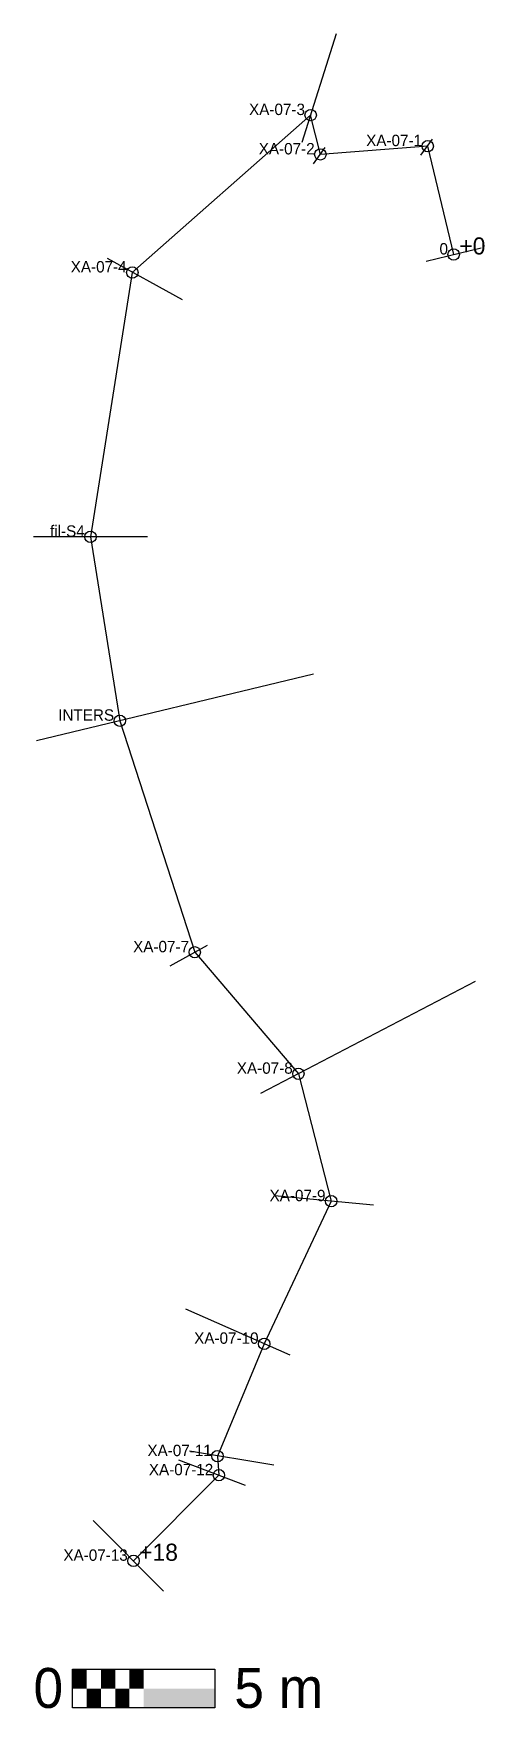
# Model space of a CAD drawing. Extents: x -14.8 to 1.1, y -51 to 7.8.
import ezdxf
from ezdxf.enums import TextEntityAlignment as Align

# ---------------------------------------------------------------- set-up
doc = ezdxf.new("R2010")
doc.units = 0
for name, color, linetype in [('CHEMINEMENTS', 1, 'CONTINUOUS'), ('ECHELLE', 7, 'CONTINUOUS'), ('LARGEURS', 4, 'CONTINUOUS'), ('POINTS', 6, 'CONTINUOUS'), ('PROFONDEURS', 2, 'CONTINUOUS'), ('STATIONS', 7, 'CONTINUOUS')]:
    doc.layers.add(name, color=color, linetype=linetype)

msp = doc.modelspace()

# ---------------------------------------------------------------- linework, layer by layer
at = {"layer": 'CHEMINEMENTS'}
for p, q in [((-5.02, 4.89), (-11.28, -0.63)), ((-4.68, 3.51), (-5.02, 4.89)), ((-0.91, 3.8), (-4.68, 3.51)), ((0, 0), (-0.91, 3.8)), ((0, 0), (0, 0)), ((-11.28, -0.63), (-12.75, -9.9)), ((-12.75, -9.9), (-11.72, -16.35)), ((-11.72, -16.35), (-9.09, -24.47)), ((-9.09, -24.47), (-5.45, -28.73)), ((-5.45, -28.73), (-4.3, -33.2)), ((-4.3, -33.2), (-6.65, -38.2)), ((-6.65, -38.2), (-8.29, -42.14)), ((-8.29, -42.14), (-8.24, -42.81)), ((-8.24, -42.81), (-11.24, -45.81))]:
    msp.add_line(p, q, dxfattribs=at)
at = {"layer": 'ECHELLE'}
for p, q in [((-13.38, -49.61), (-8.38, -49.61)), ((-13.38, -50.97), (-13.38, -49.61)), ((-8.38, -49.61), (-8.38, -50.97)), ((-8.38, -50.97), (-13.38, -50.97))]:
    msp.add_line(p, q, dxfattribs=at)
for points in [[(-13.38, -49.61), (-12.88, -49.61), (-13.38, -50.29), (-12.88, -50.29)], [(-12.38, -49.61), (-11.88, -49.61), (-12.38, -50.29), (-11.88, -50.29)], [(-11.38, -49.61), (-10.88, -49.61), (-11.38, -50.29), (-10.88, -50.29)], [(-12.88, -50.29), (-12.38, -50.29), (-12.88, -50.97), (-12.38, -50.97)], [(-11.88, -50.29), (-11.38, -50.29), (-11.88, -50.97), (-11.38, -50.97)], [(-10.88, -50.29), (-8.38, -50.29), (-10.88, -50.97), (-8.38, -50.97)]]:
    msp.add_solid(points, dxfattribs=at)
at = {"layer": 'LARGEURS'}
for p, q in [((-5.32, 3.94), (-4.11, 7.75)), ((-4.92, 3.18), (-4.51, 3.75)), ((-1.15, 3.48), (-0.74, 4.05)), ((-0.97, -0.23), (0.97, 0.23)), ((-9.52, -1.59), (-12.15, -0.14)), ((-10.75, -9.9), (-14.75, -9.9)), ((-4.92, -14.72), (-14.64, -17.05)), ((-8.65, -24.23), (-9.96, -24.96)), ((0.76, -25.5), (-6.78, -29.42)), ((-2.81, -33.34), (-6.29, -33.01)), ((-5.74, -38.6), (-9.4, -36.98)), ((-7.31, -43.17), (-9.65, -42.28)), ((-6.31, -42.46), (-9.27, -41.97)), ((-10.18, -46.88), (-12.66, -44.4))]:
    msp.add_line(p, q, dxfattribs=at)
at = {"layer": 'POINTS'}
for centre in [(-5.02, 4.89), (-4.68, 3.51), (-0.91, 3.8), (0, 0), (-11.28, -0.63), (-12.75, -9.9), (-11.72, -16.35), (-9.09, -24.47), (-5.45, -28.73), (-4.3, -33.2), (-6.65, -38.2), (-8.29, -42.14), (-8.24, -42.81), (-11.24, -45.81)]:
    msp.add_circle(centre, 0.2, dxfattribs=at)

# ---------------------------------------------------------------- texts
at = {"layer": 'ECHELLE'}
for s, p in [('0', (-14.75, -50.97)), ('5 m', (-7.7, -50.97))]:
    msp.add_text(s, height=1.4, dxfattribs=at).set_placement(p)
at = {"layer": 'PROFONDEURS'}
for s, p in [('+0', (0.2, 0)), ('+18', (-11.04, -45.81))]:
    msp.add_text(s, height=0.6, dxfattribs=at).set_placement(p)
at = {"layer": 'STATIONS'}
for s, p in [('XA-07-3', (-5.22, 4.89)), ('XA-07-1', (-1.11, 3.8)), ('XA-07-2', (-4.88, 3.51)), ('0', (-0.2, 0)), ('XA-07-4', (-11.48, -0.63)), ('fil-S4', (-12.95, -9.9)), ('INTERS', (-11.92, -16.35)), ('XA-07-7', (-9.29, -24.47)), ('XA-07-8', (-5.65, -28.73)), ('XA-07-9', (-4.5, -33.2)), ('XA-07-10', (-6.85, -38.2)), ('XA-07-11', (-8.49, -42.14)), ('XA-07-12', (-8.44, -42.81)), ('XA-07-13', (-11.44, -45.81))]:
    msp.add_text(s, height=0.4, dxfattribs=at).set_placement(p, align=Align.RIGHT)

doc.saveas('drawing.dxf')
